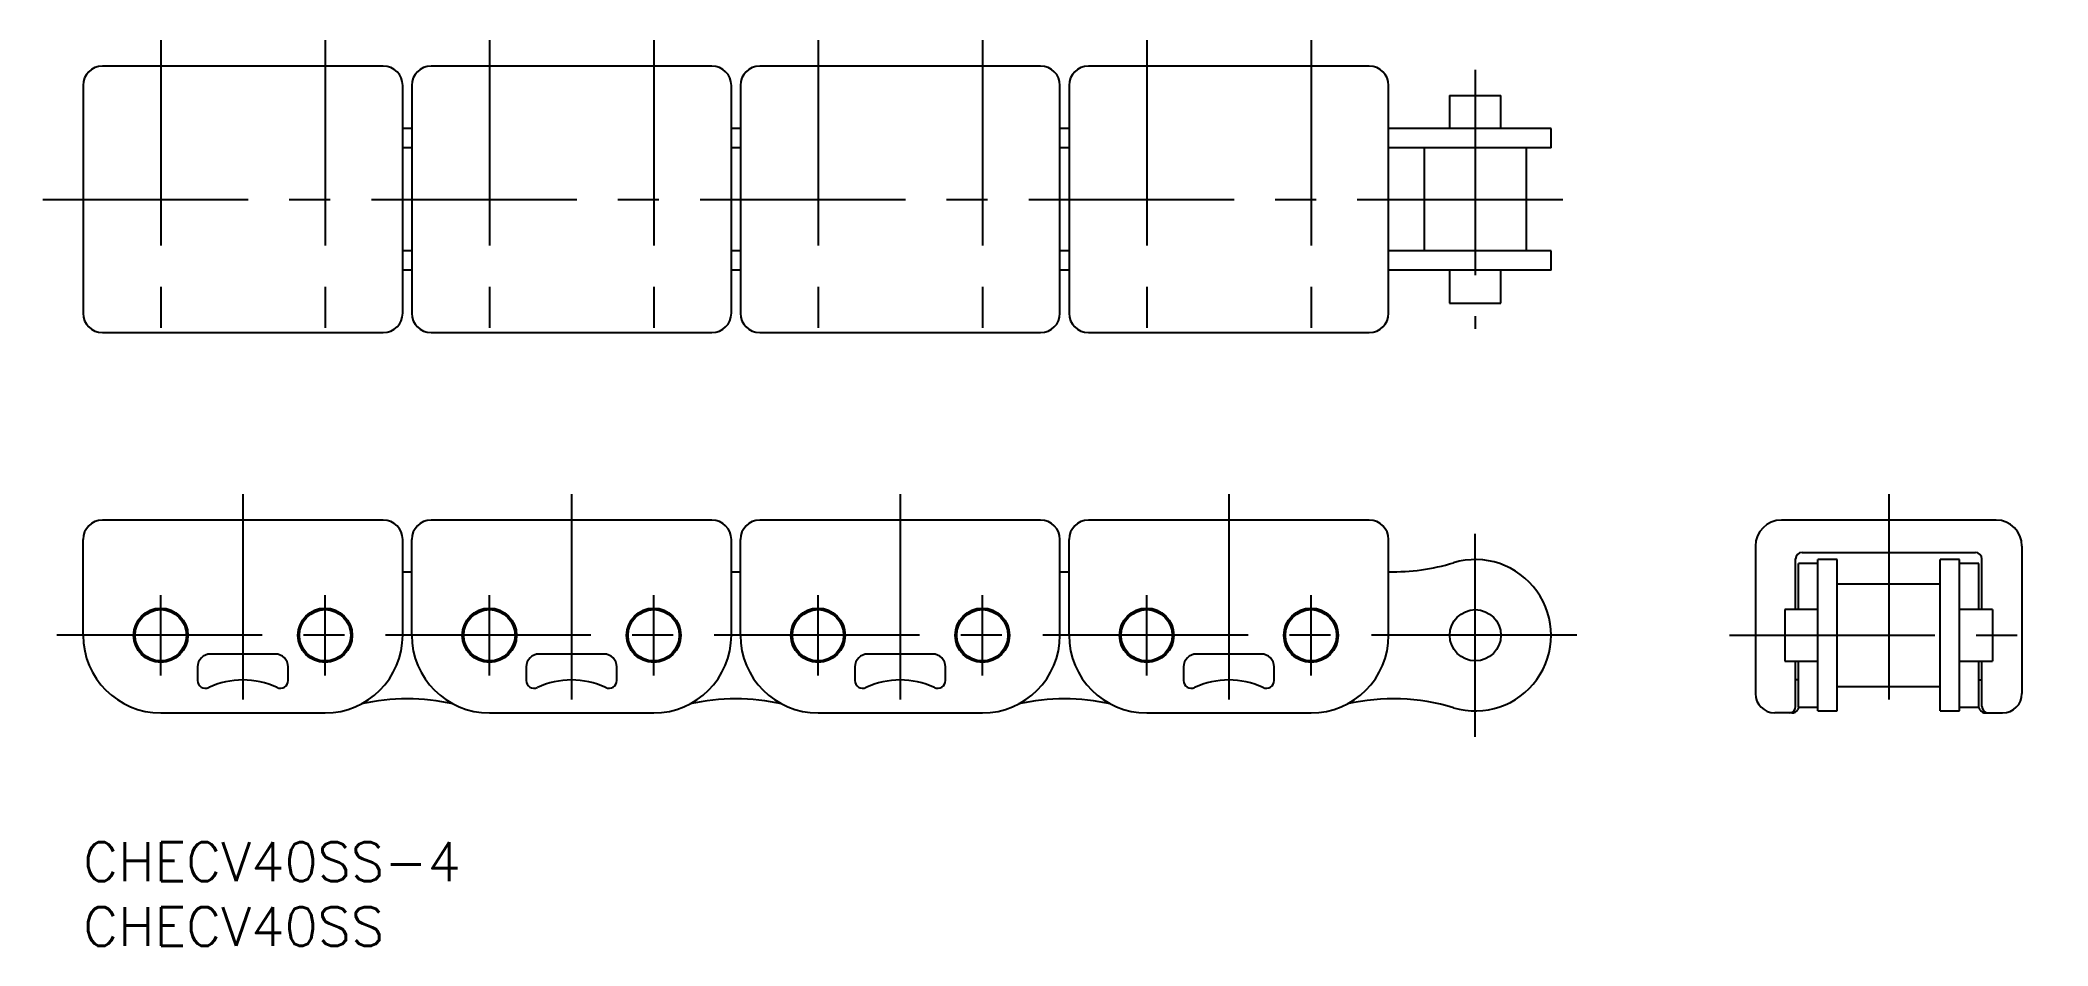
# Model space of a CAD drawing. Extents: x -3 to 152, y -8 to 62.
import ezdxf

# ---------------------------------------------------------------- set-up
doc = ezdxf.new("R2010")
doc.units = 0
doc.header["$LTSCALE"] = 0.5
doc.linetypes.add('CENTER', pattern=[50.8, 31.75, -6.35, 6.35, -6.35])
for name, color, linetype in [('MSM_CENTER', 1, 'CENTER'), ('MSM_CONTINUOUS', 7, 'CONTINUOUS'), ('MSM_PART_NUMBER', 7, 'CONTINUOUS')]:
    doc.layers.add(name, color=color, linetype=linetype)
doc.styles.get("Standard").update_dxf_attribs({"font": 'txt.shx', "height": 3, "bigfont": 'bigfont.shx'})

# ---------------------------------------------------------------- blocks, each defined once
blk = doc.blocks.new('*U11')
at = {"layer": 'MSM_PART_NUMBER'}
blk.add_text('CHECV40SS-4', height=3, dxfattribs=at).set_placement((0, -3))
blk = doc.blocks.new('*U12')
at = {"layer": 'MSM_PART_NUMBER'}
blk.add_text('CHECV40SS', height=3, dxfattribs=at).set_placement((0, -8))

msp = doc.modelspace()

# ---------------------------------------------------------------- linework, layer by layer
at = {"layer": 'MSM_CENTER'}
for p, q in [((6, 61.99), (6, 37.39)), ((18.7, 61.99), (18.7, 37.39)), ((31.4, 61.99), (31.4, 37.39)), ((44.1, 61.99), (44.1, 37.39)), ((56.8, 61.99), (56.8, 37.39)), ((69.5, 61.99), (69.5, 37.39)), ((82.2, 61.99), (82.2, 37.39)), ((94.9, 61.99), (94.9, 37.39)), ((107.6, 59.71), (107.6, 39.67)), ((-3.12, 49.69), (115.5, 49.69)), ((12.35, 26.9), (12.35, 8)), ((37.75, 26.9), (37.75, 8)), ((63.15, 26.9), (63.15, 8)), ((88.55, 26.9), (88.55, 8)), ((139.55, 26.9), (139.55, 8)), ((107.6, 8.15), (107.6, 23.85)), ((6, 12.9), (6, 19.1)), ((18.7, 12.9), (18.7, 19.1)), ((31.4, 12.9), (31.4, 19.1)), ((44.1, 12.9), (44.1, 19.1)), ((56.8, 12.9), (56.8, 19.1)), ((69.5, 12.9), (69.5, 19.1)), ((82.2, 12.9), (82.2, 19.1)), ((94.9, 12.9), (94.9, 19.1)), ((115.45, 16), (-3.32, 16)), ((127.25, 16), (151.85, 16))]:
    msp.add_line(p, q, dxfattribs=at)
at = {"layer": 'MSM_CONTINUOUS'}
for p, q in [((23.2, 59.99), (1.5, 59.99)), ((48.6, 59.99), (26.9, 59.99)), ((74, 59.99), (52.3, 59.99)), ((99.4, 59.99), (77.7, 59.99)), ((0, 58.49), (0, 40.89)), ((24.7, 40.89), (24.7, 58.49)), ((25.4, 58.49), (25.4, 40.89)), ((50.1, 40.89), (50.1, 58.49)), ((50.8, 58.49), (50.8, 40.89)), ((75.5, 40.89), (75.5, 58.49)), ((76.2, 58.49), (76.2, 40.89)), ((100.9, 40.89), (100.9, 58.49)), ((105.61, 57.71), (105.61, 55.17)), ((105.61, 57.71), (109.58, 57.71)), ((109.58, 55.17), (109.58, 57.71)), ((25.4, 55.17), (24.7, 55.17)), ((50.8, 55.17), (50.1, 55.17)), ((76.2, 55.17), (75.5, 55.17)), ((105.91, 55.17), (100.9, 55.17)), ((113.45, 55.17), (105.91, 55.17)), ((113.45, 53.67), (113.45, 55.17)), ((25.4, 53.67), (24.7, 53.67)), ((50.8, 53.67), (50.1, 53.67)), ((76.2, 53.67), (75.5, 53.67)), ((105.91, 53.67), (100.9, 53.67)), ((103.64, 53.67), (103.64, 45.72)), ((113.45, 53.67), (105.91, 53.67)), ((111.56, 45.72), (111.56, 53.67)), ((25.4, 45.72), (24.7, 45.72)), ((50.8, 45.72), (50.1, 45.72)), ((76.2, 45.72), (75.5, 45.72)), ((105.91, 45.72), (100.9, 45.72)), ((113.45, 45.72), (105.91, 45.72)), ((113.45, 44.22), (113.45, 45.72)), ((25.4, 44.22), (24.7, 44.22)), ((50.8, 44.22), (50.1, 44.22)), ((76.2, 44.22), (75.5, 44.22)), ((105.91, 44.22), (100.9, 44.22)), ((105.61, 44.22), (105.61, 41.67)), ((113.45, 44.22), (105.91, 44.22)), ((109.58, 41.67), (109.58, 44.22)), ((105.61, 41.67), (109.58, 41.67)), ((1.5, 39.39), (23.2, 39.39)), ((26.9, 39.39), (48.6, 39.39)), ((52.3, 39.39), (74, 39.39)), ((77.7, 39.39), (99.4, 39.39)), ((23.2, 24.9), (1.5, 24.9)), ((48.6, 24.9), (26.9, 24.9)), ((74, 24.9), (52.3, 24.9)), ((99.4, 24.9), (77.7, 24.9)), ((147.85, 24.9), (131.25, 24.9)), ((0, 16), (0, 23.4)), ((24.7, 16), (24.7, 23.4)), ((25.4, 16), (25.4, 23.4)), ((50.1, 16), (50.1, 23.4)), ((50.8, 16), (50.8, 23.4)), ((75.5, 16), (75.5, 23.4)), ((76.2, 16), (76.2, 23.4)), ((100.9, 16), (100.9, 23.4)), ((129.25, 22.9), (129.25, 11.5)), ((132.35, 17.98), (132.35, 21.9)), ((132.85, 22.4), (146.25, 22.4)), ((135.57, 21.85), (134.07, 21.85)), ((134.07, 10.15), (134.07, 21.85)), ((135.57, 10.15), (135.57, 21.85)), ((145.02, 21.85), (143.52, 21.85)), ((143.52, 10.15), (143.52, 21.85)), ((145.02, 10.15), (145.02, 21.85)), ((146.75, 17.98), (146.75, 21.9)), ((149.85, 22.9), (149.85, 11.5)), ((134.07, 21.55), (132.57, 21.55)), ((132.57, 17.98), (132.57, 21.55)), ((146.52, 21.55), (145.02, 21.55)), ((146.52, 17.98), (146.52, 21.55)), ((143.52, 19.96), (135.57, 19.96)), ((134.07, 17.98), (131.53, 17.98)), ((131.53, 17.98), (131.53, 14.01)), ((147.57, 17.98), (145.02, 17.98)), ((147.57, 17.98), (147.57, 14.01)), ((14.85, 14.55), (9.85, 14.55)), ((40.25, 14.55), (35.25, 14.55)), ((65.65, 14.55), (60.65, 14.55)), ((91.05, 14.55), (86.05, 14.55)), ((131.53, 14.01), (134.07, 14.01)), ((132.35, 10.5), (132.35, 14.01)), ((132.57, 10.45), (132.57, 14.01)), ((145.02, 14.01), (147.57, 14.01)), ((146.52, 10.45), (146.52, 14.01)), ((146.75, 10.5), (146.75, 14.01)), ((8.85, 13.55), (8.85, 12.5)), ((15.85, 12.5), (15.85, 13.55)), ((34.25, 13.55), (34.25, 12.5)), ((41.25, 12.5), (41.25, 13.55)), ((59.65, 13.55), (59.65, 12.5)), ((66.65, 12.5), (66.65, 13.55)), ((85.05, 13.55), (85.05, 12.5)), ((92.05, 12.5), (92.05, 13.55)), ((132.57, 12.55), (132.35, 12.55)), ((146.52, 12.55), (146.75, 12.55)), ((135.57, 12.04), (143.52, 12.04)), ((6, 10), (18.7, 10)), ((31.4, 10), (44.1, 10)), ((56.8, 10), (69.5, 10)), ((82.2, 10), (94.9, 10)), ((132.06, 10), (130.75, 10)), ((132.61, 10.45), (132.49, 10.25)), ((132.57, 10.45), (134.07, 10.45)), ((134.07, 10.15), (135.57, 10.15)), ((143.52, 10.15), (145.02, 10.15)), ((145.02, 10.45), (146.52, 10.45)), ((146.49, 10.45), (146.6, 10.25)), ((147.04, 10), (148.35, 10))]:
    msp.add_line(p, q, dxfattribs=at)
for centre, radius in [((6, 16), 2.1), ((6, 16), 1.98), ((18.7, 16), 2.1), ((18.7, 16), 1.98), ((31.4, 16), 2.1), ((31.4, 16), 1.98), ((44.1, 16), 2.1), ((44.1, 16), 1.98), ((56.8, 16), 2.1), ((56.8, 16), 1.98), ((69.5, 16), 2.1), ((69.5, 16), 1.98), ((82.2, 16), 2.1), ((82.2, 16), 1.98), ((94.9, 16), 2.1), ((94.9, 16), 1.98), ((107.6, 16), 1.98)]:
    msp.add_circle(centre, radius, dxfattribs=at)
for centre, radius, start, end in [((1.5, 58.49), 1.5, 90, 180), ((23.2, 58.49), 1.5, 360, 90), ((26.9, 58.49), 1.5, 90, 180), ((48.6, 58.49), 1.5, 360, 90), ((52.3, 58.49), 1.5, 90, 180), ((74, 58.49), 1.5, 360, 90), ((77.7, 58.49), 1.5, 90, 180), ((99.4, 58.49), 1.5, 360, 90), ((1.5, 40.89), 1.5, 180, 270), ((23.2, 40.89), 1.5, 270, 0), ((26.9, 40.89), 1.5, 180, 270), ((48.6, 40.89), 1.5, 270, 0), ((52.3, 40.89), 1.5, 180, 270), ((74, 40.89), 1.5, 270, 0), ((77.7, 40.89), 1.5, 180, 270), ((99.4, 40.89), 1.5, 270, 0), ((1.5, 23.4), 1.5, 90, 180), ((23.2, 23.4), 1.5, 0, 90), ((26.9, 23.4), 1.5, 90, 180), ((48.6, 23.4), 1.5, 0, 90), ((52.3, 23.4), 1.5, 90, 180), ((74, 23.4), 1.5, 0, 90), ((77.7, 23.4), 1.5, 90, 180), ((99.4, 23.4), 1.5, 0, 90), ((131.25, 22.9), 2, 90, 180), ((147.85, 22.9), 2, 0, 90), ((107.6, 16), 5.85, 253.2079, 106.7921), ((132.85, 21.9), 0.5, 90, 180), ((146.25, 21.9), 0.5, 0, 90), ((25.05, 37.04), 16.13, 268.7567, 271.2433), ((50.45, 37.04), 16.13, 268.7567, 271.2433), ((75.85, 37.04), 16.13, 268.7567, 271.2433), ((101.25, 37.04), 16.13, 268.7567, 286.7921), ((6, 16), 6, 180, 270), ((18.7, 16), 6, 270, 0), ((31.4, 16), 6, 180, 270), ((44.1, 16), 6, 270, 0), ((56.8, 16), 6, 180, 270), ((69.5, 16), 6, 270, 0), ((82.2, 16), 6, 180, 270), ((94.9, 16), 6, 270, 0), ((9.85, 13.55), 1, 90, 180), ((14.85, 13.55), 1, 0, 90), ((35.25, 13.55), 1, 90, 180), ((40.25, 13.55), 1, 0, 90), ((60.65, 13.55), 1, 90, 180), ((65.65, 13.55), 1, 0, 90), ((86.05, 13.55), 1, 90, 180), ((91.05, 13.55), 1, 0, 90), ((9.45, 12.5), 0.6, 180, 295.1994), ((12.35, 6.34), 6.21, 64.8006, 115.1994), ((15.25, 12.5), 0.6, 244.8006, 360), ((34.85, 12.5), 0.6, 180, 295.1994), ((37.75, 6.34), 6.21, 64.8006, 115.1994), ((40.65, 12.5), 0.6, 244.8006, 360), ((60.25, 12.5), 0.6, 180, 295.1994), ((63.15, 6.34), 6.21, 64.8006, 115.1994), ((66.05, 12.5), 0.6, 244.8006, 360), ((85.65, 12.5), 0.6, 180, 295.1994), ((88.55, 6.34), 6.21, 64.8006, 115.1994), ((91.45, 12.5), 0.6, 244.8006, 360), ((25.05, -5.04), 16.13, 77.2657, 102.7343), ((50.45, -5.04), 16.13, 77.2657, 102.7343), ((75.85, -5.04), 16.13, 77.2657, 102.7343), ((101.25, -5.04), 16.13, 73.2079, 102.7343), ((130.75, 11.5), 1.5, 180, 270), ((148.35, 11.5), 1.5, 270, 0), ((131.85, 10.5), 0.5, 270, 0), ((132.06, 10.5), 0.5, 270, 330), ((147.04, 10.5), 0.5, 210, 270), ((147.25, 10.5), 0.5, 180, 270)]:
    msp.add_arc(centre, radius, start, end, dxfattribs=at)

# ---------------------------------------------------------------- block references
for name in ['*U11', '*U12']:
    msp.add_blockref(name, (0, 0), dxfattribs=at)

doc.saveas('drawing.dxf')
